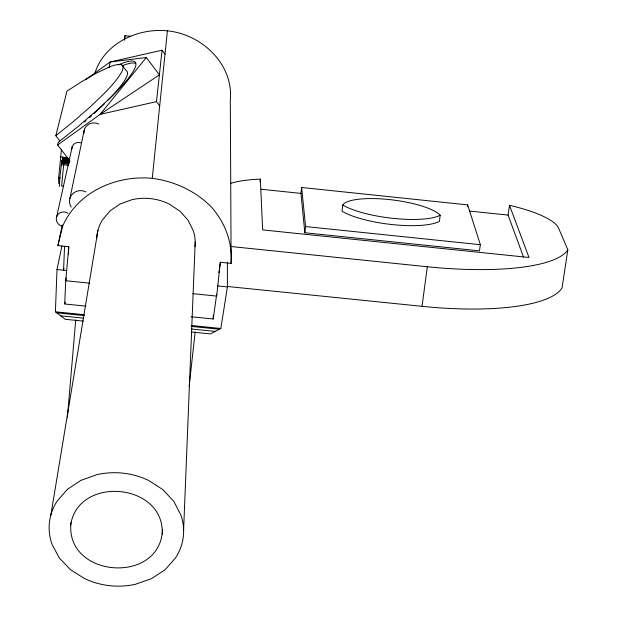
<?xml version="1.0" encoding="UTF-8"?>
<svg xmlns="http://www.w3.org/2000/svg" width="617" height="617" viewBox="0 0 617 617"><rect width="100%" height="100%" fill="white"/><g stroke="black" fill="none" stroke-linecap="round" stroke-linejoin="round"><path stroke-width="0.93" d="M216.698 294.216L213.204 318.989L191.17 316.76M213.204 318.989L213.266 315.218M83.326 321.11L65.163 319.282L55.407 311.801L57.003 269.529L61.893 245.982M183.611 529.895L195.203 241.933M64.569 246.291L63.559 270.2L63.929 268.31M85.786 306.109L64.708 303.98L65.741 280.735L68.78 246.731L57.913 245.612L62.286 225.012M68.433 254.374L68.78 246.731M71.017 522.622C64.6 577.959 160.752 585.317 162.495 529.386M67.376 417.647L75.729 319.907M58.792 183.635L58.615 177.951L61.453 149.376M68.973 163.459L61.654 162.687L61.276 165.711L61.492 164.778M61.461 164.94L61.87 161.762L69.181 162.526M69.752 161.639L62.086 160.836L61.708 163.852L61.924 162.919M61.885 163.081L62.086 160.836M62.201 161.029L62.51 158.993L69.204 159.695M68.448 158.669L62.726 158.068L62.356 161.068L62.564 160.15M62.533 160.304L62.726 158.068M62.919 159.109L63.088 157.196L62.664 159.032M63.674 165.047L63.806 163.544M219.351 268.873L220.338 262.279L231.12 263.39C232.732 242.712 225.105 222.706 211.569 207.204C195.697 191.031 174.626 181.298 152.26 178.336L167.4 30.85C137.63 27.672 104.049 43.498 94.864 73.377M159.695 105.862L156.487 101.628L162.055 50.201L110.104 62.001L85.524 79.794M220.338 262.279L216.675 296.083L192.789 293.653M124.572 39.511L124.996 35.678L130.735 36.303M189.134 386.234L195.173 331.931M260.035 181.845L260.335 179.146A84.583 21.703 6.8 0 0 230.596 183.349M300.942 193.406L301.636 187.491L467.663 204.898L480.334 244.694L479.471 250.857L304.844 232.756L300.942 193.406L261.122 189.234M304.844 232.756L305.577 226.555L301.636 187.491M342.759 204.998L342.003 211.168A54.018 13.805 7.3 0 0 392.412 224.596A54.018 13.805 7.3 0 0 439.366 221.387L440.191 215.24A50.232 12.872 7.3 0 0 389.288 199.569A50.232 12.872 7.3 0 0 342.759 204.998A54.057 13.697 7.3 0 0 393.214 218.372A54.057 13.697 7.3 0 0 440.191 215.24M124.433 40.213L124.996 35.678M422.02 306.325L427.334 266.752A154.327 39.982 7.4 0 0 567.825 249.862L562.087 287.807A153.61 41.833 7.5 0 1 422.02 306.325L227.704 286.504M467.431 206.579L467.663 204.898M523.532 257.15L508.092 215.094L509.495 205.307A79.554 20.261 7.8 0 1 558.593 228.174L567.825 249.862M218.78 272.637L219.066 270.755M191.332 331.985L210.443 333.905L220.84 328.483L227.403 286.905L227.395 262.109M50.841 515.064L97.949 230.249M63.667 164.832L61.607 186.033L63.644 186.241M64.708 303.98L65.063 302.114M108.978 67.893L110.104 62.001L146.306 57.504L159.387 74.858L100.101 114.392L57.62 145.003L69.343 160.142M66.274 277.974L65.741 280.735L89.619 283.164M69.86 198.581L84.213 130.187M57.913 245.612L62.61 226.269A7.574 7.242 15.2 0 1 56.764 216.312L72.282 146.43M61.592 163.659L61.808 162.726M62.062 161.646L62.448 159.95M57.62 145.003L58.299 142.226L78.544 126.13L97.07 110.196L112.803 95.365A108.337 16.443 -37.5 0 0 118.194 64.885M55.839 135.709L66.968 91.1L82.747 80.989L96.753 72.968L108.322 67.438A99.476 14.924 -37.6 0 1 103.101 94.602L89.534 107.52L73.492 121.472L55.839 135.709L59.88 140.931M70.6 525.476C77.742 474.828 164.994 482.918 162.202 534.191M59.517 185.81L59.379 186.18L59.81 177.989L61.376 164.592L68.294 165.317M62.61 226.269C77.557 191.872 116.204 174.912 152.26 178.336M146.306 57.504L100.101 114.392L156.487 101.628M55.407 311.801L84.097 314.693M191.193 325.491L220.84 328.483M56.756 312.834L84.267 315.603M191.123 326.378L219.405 329.231M60.659 315.827L83.349 318.11M191.756 329.031L215.248 331.398M57.003 269.529L66.875 270.539M217.685 285.918L227.403 286.905M305.577 226.555L480.334 244.694M230.095 246.422L427.334 266.752M60.451 156.926L67.77 157.69M62.587 158.677L69.274 159.379M62.371 159.595L69.065 160.304M68.996 160.613L62.302 159.911L62.155 160.52L69.821 161.322M61.947 161.446L69.251 162.209M61.731 162.371L69.042 163.143M61.515 163.304L68.51 164.037M469.66 211.076L508.092 215.094M58.615 177.951L60.366 178.128M167.4 30.85C201.72 34.159 233.766 64.214 230.311 100.224L231.12 263.39M121.873 64.939L126.269 70.739A99.399 15.163 -37.6 0 1 107.636 100.54M162.055 50.201L165.009 54.134M509.495 205.307L528.993 257.49L262.649 229.894L260.335 179.146M96.668 238.625A41.185 39.511 9.2 0 1 102.522 219.822L110.081 210.86L120.107 203.996L131.922 199.707A53.849 51.62 8.3 0 1 169.613 204.266L180.025 211.245L188.092 220.277L193.268 230.743A41.146 39.496 7.8 0 1 195.011 246.615M104.535 103.633A99.399 15.163 -37.6 0 1 94.1 113.482M91.486 115.842A99.399 15.163 -37.6 0 1 89.465 117.646M86.002 120.685A99.399 15.163 -37.6 0 1 84.591 121.911M122.498 65.626A108.307 16.536 -37.5 0 1 135.732 63.451M83.912 133.395A10.304 9.965 18.3 0 1 98.789 124.063M71.788 148.921A6.887 6.64 18.3 0 1 80.989 142.835M71.217 207.104A11.337 10.882 15 0 1 72.459 194.008A11.337 10.882 15 0 1 85.894 191.887M56.764 216.312A7.574 7.242 15.2 0 1 68.063 213.274M67.268 489.451L57.011 501.297A56.17 51.967 4.7 0 0 52.083 544.456L59.371 558.077L70.5 569.73L84.706 578.653A73.616 68.232 4.3 0 0 135.578 584.237L151.504 578.653L165.071 569.753L175.375 558.123A56.101 51.936 3.7 0 0 180.958 515.195L173.871 501.444L162.834 489.582L148.589 480.45A73.4 67.831 4.1 0 0 97.054 474.627L80.935 480.342L67.268 489.451"/></g></svg>
